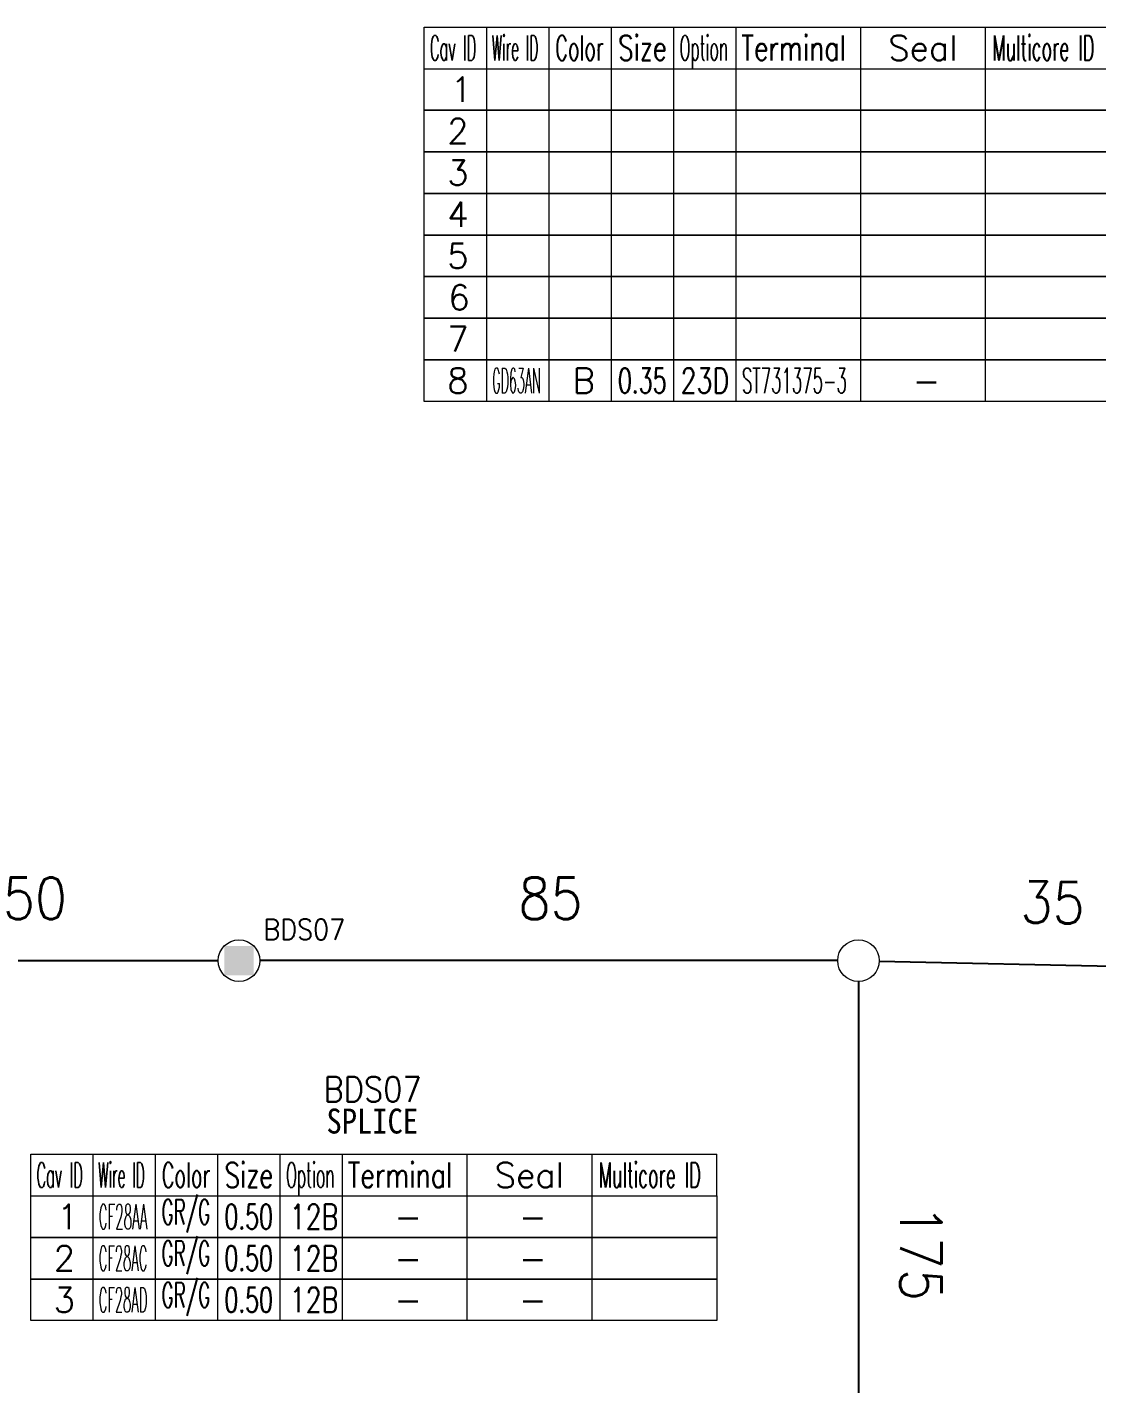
# Model space of a CAD drawing. Header units: inches. Extents: x 47316 to 59086, y 3141 to 11743.
# Drawn here: x 51017 to 51145.6, y 5774.1 to 5937.3 of the extents above; entities that cross this region are included whole.
import ezdxf

# ---------------------------------------------------------------- set-up
doc = ezdxf.new("R2010")
doc.units = ezdxf.units.IN
doc.header["$MEASUREMENT"] = 0
doc.styles.get("Standard").update_dxf_attribs({"font": ''})
doc.styles.get('Standard').set_extended_font_data('SimSun')
doc.linetypes.add('_VH_OTCON', pattern='A,0.0001,[7,VeSys.shx,S=0.1,R=0,X=0,Y=0],-0.4,[7,VeSys.shx,S=0.1,R=0,X=0,Y=0],-0.4,["X",Standard,S=1,R=0,X=-0.5,Y=-0.5],-0.0001,[7,VeSys.shx,S=0.1,R=0,X=0,Y=0],-0.4', length=1.2002)

msp = doc.modelspace()

# ---------------------------------------------------------------- linework, layer by layer
at = {"color": 0, "linetype": 'Continuous', "lineweight": 15}
for p, q in [((51064.72, 5937.28), (51312.22, 5937.28)), ((51064.72, 5932.28), (51064.72, 5937.28)), ((51064.72, 5932.28), (51312.22, 5932.28)), ((51017.39, 5801.74), (51099.89, 5801.74)), ((51017.39, 5796.74), (51017.39, 5801.74)), ((51017.39, 5796.74), (51099.89, 5796.74))]:
    msp.add_line(p, q, dxfattribs=at)
at = {"color": 7, "linetype": 'Continuous', "lineweight": 15}
for p, q in [((51072.22, 5932.28), (51072.22, 5937.28)), ((51079.72, 5932.28), (51079.72, 5937.28)), ((51087.22, 5932.28), (51087.22, 5937.28)), ((51094.72, 5932.28), (51094.72, 5937.28)), ((51102.22, 5932.28), (51102.22, 5937.28)), ((51117.22, 5932.28), (51117.22, 5937.28)), ((51132.22, 5932.28), (51132.22, 5937.28)), ((51024.89, 5796.74), (51024.89, 5801.74)), ((51032.39, 5796.74), (51032.39, 5801.74)), ((51039.89, 5796.74), (51039.89, 5801.74)), ((51047.39, 5796.74), (51047.39, 5801.74)), ((51054.89, 5796.74), (51054.89, 5801.74)), ((51069.89, 5796.74), (51069.89, 5801.74)), ((51084.89, 5796.74), (51084.89, 5801.74)), ((51099.89, 5796.74), (51099.89, 5801.74))]:
    msp.add_line(p, q, dxfattribs=at)
at = {"color": 102, "linetype": 'Continuous', "lineweight": 15}
for p, q in [((51072.22, 5927.28), (51072.22, 5932.28)), ((51079.72, 5927.28), (51079.72, 5932.28)), ((51087.22, 5927.28), (51087.22, 5932.28)), ((51094.72, 5927.28), (51094.72, 5932.28)), ((51102.22, 5927.28), (51102.22, 5932.28)), ((51117.22, 5927.28), (51117.22, 5932.28)), ((51132.22, 5927.28), (51132.22, 5932.28)), ((51072.22, 5922.28), (51072.22, 5927.28)), ((51079.72, 5922.28), (51079.72, 5927.28)), ((51087.22, 5922.28), (51087.22, 5927.28)), ((51094.72, 5922.28), (51094.72, 5927.28)), ((51102.22, 5922.28), (51102.22, 5927.28)), ((51117.22, 5922.28), (51117.22, 5927.28)), ((51132.22, 5922.28), (51132.22, 5927.28)), ((51072.22, 5917.28), (51072.22, 5922.28)), ((51079.72, 5917.28), (51079.72, 5922.28)), ((51087.22, 5917.28), (51087.22, 5922.28)), ((51094.72, 5917.28), (51094.72, 5922.28)), ((51102.22, 5917.28), (51102.22, 5922.28)), ((51117.22, 5917.28), (51117.22, 5922.28)), ((51132.22, 5917.28), (51132.22, 5922.28)), ((51072.22, 5912.28), (51072.22, 5917.28)), ((51079.72, 5912.28), (51079.72, 5917.28)), ((51087.22, 5912.28), (51087.22, 5917.28)), ((51094.72, 5912.28), (51094.72, 5917.28)), ((51102.22, 5912.28), (51102.22, 5917.28)), ((51117.22, 5912.28), (51117.22, 5917.28)), ((51132.22, 5912.28), (51132.22, 5917.28)), ((51072.22, 5907.28), (51072.22, 5912.28)), ((51079.72, 5907.28), (51079.72, 5912.28)), ((51087.22, 5907.28), (51087.22, 5912.28)), ((51094.72, 5907.28), (51094.72, 5912.28)), ((51102.22, 5907.28), (51102.22, 5912.28)), ((51117.22, 5907.28), (51117.22, 5912.28)), ((51132.22, 5907.28), (51132.22, 5912.28)), ((51072.22, 5902.28), (51072.22, 5907.28)), ((51079.72, 5902.28), (51079.72, 5907.28)), ((51087.22, 5902.28), (51087.22, 5907.28)), ((51094.72, 5902.28), (51094.72, 5907.28)), ((51102.22, 5902.28), (51102.22, 5907.28)), ((51117.22, 5902.28), (51117.22, 5907.28)), ((51132.22, 5902.28), (51132.22, 5907.28)), ((51072.22, 5897.28), (51072.22, 5902.28)), ((51079.72, 5897.28), (51079.72, 5902.28)), ((51087.22, 5897.28), (51087.22, 5902.28)), ((51094.72, 5897.28), (51094.72, 5902.28)), ((51102.22, 5897.28), (51102.22, 5902.28)), ((51117.22, 5897.28), (51117.22, 5902.28)), ((51132.22, 5897.28), (51132.22, 5902.28)), ((51072.22, 5892.28), (51072.22, 5897.28)), ((51079.72, 5892.28), (51079.72, 5897.28)), ((51087.22, 5892.28), (51087.22, 5897.28)), ((51094.72, 5892.28), (51094.72, 5897.28)), ((51102.22, 5892.28), (51102.22, 5897.28)), ((51117.22, 5892.28), (51117.22, 5897.28)), ((51132.22, 5892.28), (51132.22, 5897.28)), ((51024.89, 5791.74), (51024.89, 5796.74)), ((51032.39, 5791.74), (51032.39, 5796.74)), ((51039.89, 5791.74), (51039.89, 5796.74)), ((51047.39, 5791.74), (51047.39, 5796.74)), ((51054.89, 5791.74), (51054.89, 5796.74)), ((51069.89, 5791.74), (51069.89, 5796.74)), ((51084.89, 5791.74), (51084.89, 5796.74)), ((51024.89, 5786.74), (51024.89, 5791.74)), ((51032.39, 5786.74), (51032.39, 5791.74)), ((51039.89, 5786.74), (51039.89, 5791.74)), ((51047.39, 5786.74), (51047.39, 5791.74)), ((51054.89, 5786.74), (51054.89, 5791.74)), ((51069.89, 5786.74), (51069.89, 5791.74)), ((51084.89, 5786.74), (51084.89, 5791.74)), ((51024.89, 5781.74), (51024.89, 5786.74)), ((51032.39, 5781.74), (51032.39, 5786.74)), ((51039.89, 5781.74), (51039.89, 5786.74)), ((51047.39, 5781.74), (51047.39, 5786.74)), ((51054.89, 5781.74), (51054.89, 5786.74)), ((51069.89, 5781.74), (51069.89, 5786.74)), ((51084.89, 5781.74), (51084.89, 5786.74))]:
    msp.add_line(p, q, dxfattribs=at)
at = {"color": 0, "linetype": '_VH_OTCON', "ltscale": 5}
for p, q in [((50995.43, 5825.03), (51039.93, 5825.03)), ((51114.43, 5825.03), (51044.93, 5825.03)), ((51119.43, 5824.97), (51160.43, 5824.08)), ((51116.93, 5822.53), (51116.93, 5758.53))]:
    msp.add_line(p, q, dxfattribs=at)
at = {"color": 0, "linetype": 'Continuous', "lineweight": 15}
for points in [[(51064.72, 5927.28), (51064.72, 5932.28), (51147.22, 5932.28), (51147.22, 5927.28)], [(51064.72, 5922.28), (51064.72, 5927.28), (51147.22, 5927.28), (51147.22, 5922.28)], [(51064.72, 5917.28), (51064.72, 5922.28), (51147.22, 5922.28), (51147.22, 5917.28)], [(51064.72, 5912.28), (51064.72, 5917.28), (51147.22, 5917.28), (51147.22, 5912.28)], [(51064.72, 5907.28), (51064.72, 5912.28), (51147.22, 5912.28), (51147.22, 5907.28)], [(51064.72, 5902.28), (51064.72, 5907.28), (51147.22, 5907.28), (51147.22, 5902.28)], [(51064.72, 5897.28), (51064.72, 5902.28), (51147.22, 5902.28), (51147.22, 5897.28)], [(51064.72, 5892.28), (51064.72, 5897.28), (51147.22, 5897.28), (51147.22, 5892.28)], [(51017.39, 5791.74), (51017.39, 5796.74), (51099.89, 5796.74), (51099.89, 5791.74)], [(51017.39, 5786.74), (51017.39, 5791.74), (51099.89, 5791.74), (51099.89, 5786.74)], [(51017.39, 5781.74), (51017.39, 5786.74), (51099.89, 5786.74), (51099.89, 5781.74)]]:
    msp.add_lwpolyline(points, close=True, dxfattribs=at)
for centre in [(51042.43, 5825.03), (51116.93, 5825.03)]:
    msp.add_circle(centre, 2.5, dxfattribs=at)
at = {"color": 0, "linetype": 'Continuous', "lineweight": 15, "extrusion": (0, 0, -1)}
msp.add_solid([(-51040.66, 5826.8), (-51040.66, 5823.26), (-51044.2, 5826.8), (-51044.2, 5823.26)], dxfattribs=at)

# ---------------------------------------------------------------- texts
at = {"color": 7, "linetype": 'Continuous', "lineweight": 15, "char_height": 3, "attachment_point": 1}
for s, insert, width in [('\\Fromans.shx;\\W0.4292452830;\\T1.0000000000;\\o\\lCav ID', (51065.4, 5936.28), 6.5), ('\\Fromans.shx;\\W0.4026548673;\\T1.0000000000;\\o\\lWire ID', (51072.84, 5936.28), 6.5), ('\\Fromans.shx;\\W0.5687500000;\\T1.0000000000;\\o\\lColor', (51080.46, 5936.28), 6.5), ('\\Fromans.shx;\\W0.7222222222;\\T1.0000000000;\\o\\lSize', (51088.03, 5936.28), 6.5), ('\\Fromans.shx;\\W0.4595959596;\\T1.0000000000;\\o\\lOption', (51095.42, 5936.28), 6.5), ('\\Fromans.shx;\\W0.7480916031;\\T1.0000000000;\\o\\lTerminal', (51102.83, 5936.28), 14), ('\\Fromans.shx;\\W1.0000000000;\\T1.0000000000;\\o\\lSeal', (51120.51, 5936.28), 9.2857), ('\\Fromans.shx;\\W0.5185185185;\\T1.0000000000;\\o\\lMulticore ID', (51133.02, 5936.28), 14), ('\\Fromans.shx;\\W1.0000000000;\\T1.0000000000;\\o\\l1', (51067.9, 5931.28), 2.8571), ('\\Fromans.shx;\\W1.0000000000;\\T1.0000000000;\\o\\l2', (51067.47, 5926.28), 2.8571), ('\\Fromans.shx;\\W1.0000000000;\\T1.0000000000;\\o\\l3', (51067.47, 5921.28), 2.8571), ('\\Fromans.shx;\\W1.0000000000;\\T1.0000000000;\\o\\l4', (51067.47, 5916.28), 2.8571), ('\\Fromans.shx;\\W1.0000000000;\\T1.0000000000;\\o\\l5', (51067.47, 5911.28), 2.8571), ('\\Fromans.shx;\\W1.0000000000;\\T1.0000000000;\\o\\l6', (51067.61, 5906.28), 2.8571), ('\\Fromans.shx;\\W1.0000000000;\\T1.0000000000;\\o\\l7', (51067.47, 5901.28), 2.8571), ('\\Fromans.shx;\\W1.0000000000;\\T1.0000000000;\\o\\l8', (51067.47, 5896.28), 2.8571), ('\\Fromans.shx;\\W0.4292452830;\\T1.0000000000;\\o\\lCav ID', (51018.08, 5800.74), 6.5), ('\\Fromans.shx;\\W0.4026548673;\\T1.0000000000;\\o\\lWire ID', (51025.51, 5800.74), 6.5), ('\\Fromans.shx;\\W0.5687500000;\\T1.0000000000;\\o\\lColor', (51033.14, 5800.74), 6.5), ('\\Fromans.shx;\\W0.7222222222;\\T1.0000000000;\\o\\lSize', (51040.7, 5800.74), 6.5), ('\\Fromans.shx;\\W0.4595959596;\\T1.0000000000;\\o\\lOption', (51048.09, 5800.74), 6.5), ('\\Fromans.shx;\\W0.7480916031;\\T1.0000000000;\\o\\lTerminal', (51055.5, 5800.74), 14), ('\\Fromans.shx;\\W1.0000000000;\\T1.0000000000;\\o\\lSeal', (51073.18, 5800.74), 9.2857), ('\\Fromans.shx;\\W0.5185185185;\\T1.0000000000;\\o\\lMulticore ID', (51085.69, 5800.74), 14), ('\\Fromans.shx;\\W1.0000000000;\\T1.0000000000;\\o\\l1', (51020.57, 5795.74), 2.8571), ('\\Fromans.shx;\\W1.0000000000;\\T1.0000000000;\\o\\l2', (51020.14, 5790.74), 2.8571), ('\\Fromans.shx;\\W1.0000000000;\\T1.0000000000;\\o\\l3', (51020.14, 5785.74), 2.8571)]:
    msp.add_mtext(s, dxfattribs=dict(at, insert=insert, width=width))
at = {"color": 21, "linetype": 'Continuous', "lineweight": 15, "attachment_point": 1}
for s, insert, char_height, width in [('\\Fromans.shx;\\W0.3729508197;\\T1.0000000000;\\o\\lGD63AN', (51072.88, 5896.28), 3, 6.5), ('\\Fromans.shx;\\W0.6500000000;\\T1.0000000000;\\o\\l0.35', (51088, 5896.28), 3, 6.5), ('\\Fromans.shx;\\W0.4851485149;\\T1.0000000000;\\o\\lST731375-3', (51102.93, 5896.28), 3, 14), ('\\Fromans.shx;\\W0.9000000000;\\T1.0000000000;\\o\\lBDS07', (51045.36, 5830.03), 2.5, 10.9286), ('\\Fromans.shx;\\W0.3956521739;\\T1.0000000000;\\o\\lCF28AA', (51025.56, 5795.74), 3, 6.5), ('\\Fromans.shx;\\W0.6500000000;\\T1.0000000000;\\o\\l0.50', (51040.67, 5795.74), 3, 6.5), ('\\Fromans.shx;\\W1.0000000000;\\T1.0000000000;\\o\\l-', (51061.11, 5795.74), 3, 3.7143), ('\\Fromans.shx;\\W0.3855932203;\\T1.0000000000;\\o\\lCF28AC', (51025.56, 5790.74), 3, 6.5), ('\\Fromans.shx;\\W0.6500000000;\\T1.0000000000;\\o\\l0.50', (51040.67, 5790.74), 3, 6.5), ('\\Fromans.shx;\\W1.0000000000;\\T1.0000000000;\\o\\l-', (51061.11, 5790.74), 3, 3.7143), ('\\Fromans.shx;\\W0.3855932203;\\T1.0000000000;\\o\\lCF28AD', (51025.56, 5785.74), 3, 6.5), ('\\Fromans.shx;\\W0.6500000000;\\T1.0000000000;\\o\\l0.50', (51040.67, 5785.74), 3, 6.5), ('\\Fromans.shx;\\W1.0000000000;\\T1.0000000000;\\o\\l-', (51061.11, 5785.74), 3, 3.7143)]:
    msp.add_mtext(s, dxfattribs=dict(at, insert=insert, char_height=char_height, width=width))
at = {"color": 140, "linetype": 'Continuous', "lineweight": 15, "char_height": 3, "attachment_point": 1}
for s, insert, width in [('\\Fromans.shx;\\W1.0000000000;\\T1.0000000000;\\o\\lB', (51082.54, 5896.28), 3), ('\\Fromans.shx;\\W0.7459016393;\\T1.0000000000;\\o\\l23D', (51095.54, 5896.28), 6.5), ('\\Fromans.shx;\\W1.0000000000;\\T1.0000000000;\\o\\l-', (51123.44, 5896.28), 3.7143), ('\\Fromans.shx;\\W0.5352941176;\\T1.0000000000;\\o\\lGR/G', (51033.12, 5796.32), 6.5), ('\\Fromans.shx;\\W0.7459016393;\\T1.0000000000;\\o\\l12B', (51048.53, 5795.74), 6.5), ('\\Fromans.shx;\\W1.0000000000;\\T1.0000000000;\\o\\l-', (51076.11, 5795.74), 3.7143), ('\\Fromans.shx;\\W0.5352941176;\\T1.0000000000;\\o\\lGR/G', (51033.12, 5791.32), 6.5), ('\\Fromans.shx;\\W0.7459016393;\\T1.0000000000;\\o\\l12B', (51048.53, 5790.74), 6.5), ('\\Fromans.shx;\\W1.0000000000;\\T1.0000000000;\\o\\l-', (51076.11, 5790.74), 3.7143), ('\\Fromans.shx;\\W0.5352941176;\\T1.0000000000;\\o\\lGR/G', (51033.12, 5786.32), 6.5), ('\\Fromans.shx;\\W0.7459016393;\\T1.0000000000;\\o\\l12B', (51048.53, 5785.74), 6.5), ('\\Fromans.shx;\\W1.0000000000;\\T1.0000000000;\\o\\l-', (51076.11, 5785.74), 3.7143)]:
    msp.add_mtext(s, dxfattribs=dict(at, insert=insert, width=width))
at = {"color": 7, "linetype": '_VH_OTCON', "lineweight": 18, "ltscale": 5, "char_height": 5, "width": 8.5714, "attachment_point": 1}
for s, insert in [('\\Fromans.shx;\\W0.9000000000;\\T1.0000000000;\\o\\l50', (51014.04, 5835.03)), ('\\Fromans.shx;\\W0.9000000000;\\T1.0000000000;\\o\\l85', (51076.04, 5835.03))]:
    msp.add_mtext(s, dxfattribs=dict(at, insert=insert))
at = {"color": 7, "linetype": '_VH_OTCON', "lineweight": 18, "ltscale": 5, "char_height": 5, "attachment_point": 1}
for s, insert, width, rotation in [('\\Fromans.shx;\\W0.9000000000;\\T1.0000000000;\\o\\l35', (51136.5, 5834.61), 8.5714, 358.7546), ('\\Fromans.shx;\\W0.9000000000;\\T1.0000000000;\\o\\l175', (51126.93, 5795.67), 12.8571, 270)]:
    msp.add_mtext(s, dxfattribs=dict(at, insert=insert, width=width, rotation=rotation))
at = {"color": 6, "linetype": 'Continuous', "lineweight": 20, "char_height": 3, "attachment_point": 1}
for s, insert, width in [('\\Fromans.shx;\\W0.9000000000;\\T1.0000000000;\\o\\lBDS07', (51052.6, 5811.06), 13.1143), ('\\f黑体|b0|i0|c1|p0;\\W0.9000000000;\\T1.0000000000;\\o\\lSPLICE', (51052.95, 5807.24), 11.6494)]:
    msp.add_mtext(s, dxfattribs=dict(at, insert=insert, width=width))

doc.saveas('drawing.dxf')
